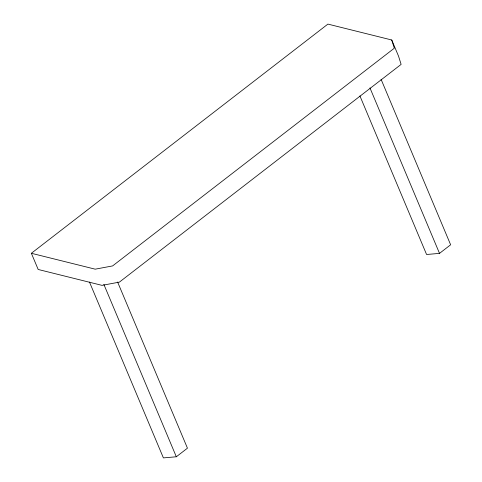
<?xml version="1.0" encoding="UTF-8"?>
<svg xmlns="http://www.w3.org/2000/svg" width="482" height="482" viewBox="0 0 482 482"><rect width="100%" height="100%" fill="white"/><g stroke="black" fill="none" stroke-linecap="round" stroke-linejoin="round"><path stroke-width="0.72" d="M31.366 253.279L327.911 24.1L391.746 39.994L398.548 56.183L401.12 64.395L119.397 282.115L102.003 285.362L38.174 269.468L31.366 253.279L95.201 269.173L112.595 265.925L394.312 48.206L391.746 39.994M89.471 282.036L163.398 457.9L176.328 456.773L187.45 448.176L117.602 282.012M359.927 95.948L426.582 254.502L439.512 253.375L450.634 244.784L381.075 79.313M369.953 87.905L439.512 253.375M103.859 284.38L176.328 456.773"/></g></svg>
